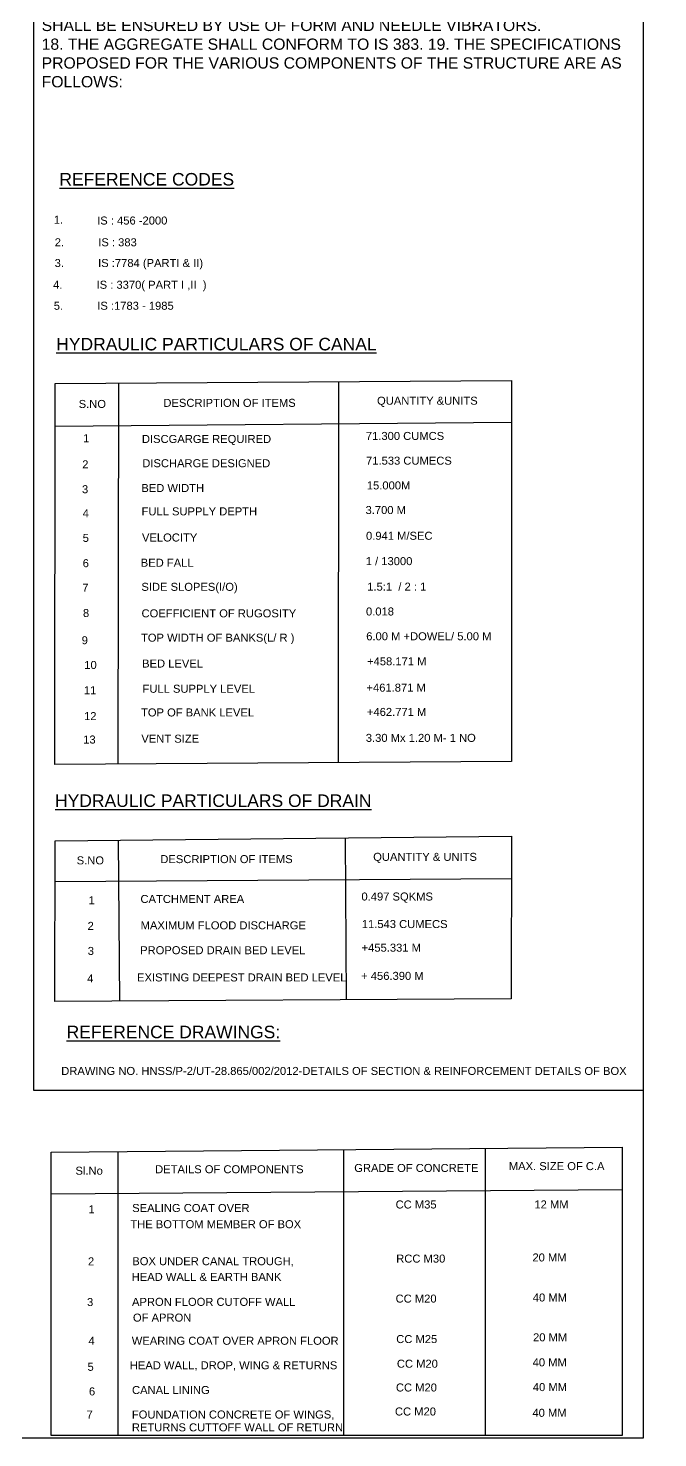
# Model space of a CAD drawing. Header units: millimetres. Extents: x 5124 to 5520663, y 2311 to 89140039.
# Drawn here: x 2815733 to 2828318, y 44533255 to 44561431 of the extents above; entities that cross this region are included whole.
import ezdxf

# ---------------------------------------------------------------- set-up
doc = ezdxf.new("R2010")
doc.units = ezdxf.units.MM
doc.header["$MEASUREMENT"] = 0
for name, color, linetype in [('DIMENSION', 7, 'Continuous'), ('DRAWING', 2, 'Continuous'), ('TEXT', 1, 'Continuous')]:
    doc.layers.add(name, color=color, linetype=linetype)
doc.styles.get("Standard").update_dxf_attribs({"font": 'arial.ttf', "height": 150})

msp = doc.modelspace()

# ---------------------------------------------------------------- linework, layer by layer
at = {"layer": 'DIMENSION', "color": 0}
msp.add_lwpolyline([(2828029.8, 44580420.2), (2744369.9, 44580420.2), (2744369.9, 44533255.4), (2828029.8, 44533255.4)], close=True, dxfattribs=at)
msp.add_lwpolyline([(2828029.8, 44540198.7), (2815845.2, 44540198.7), (2815845.2, 44580420.2)], dxfattribs=at)
at = {"layer": 'DRAWING', "color": 0}
for points in [[(2816270.3, 44554330.4), (2825396.5, 44554387.5), (2825396.5, 44546776.5), (2816265.8, 44546714.5), (2816270.3, 44554330.4)], [(2817537.2, 44554338.3), (2817526.3, 44546723.1)], [(2821934.2, 44546753), (2821940.1, 44554365.9)], [(2816269.8, 44553478.9), (2825396.5, 44553556.6)], [(2816273.3, 44545190), (2825397.1, 44545280), (2825388.1, 44542032.7), (2816266.5, 44541973.3), (2816273.3, 44545190)], [(2817534.3, 44545202.5), (2817555.2, 44541981.7)], [(2822070.8, 44545247.2), (2822091.8, 44542011.2)], [(2816271.6, 44544374.9), (2825394.7, 44544432.7)], [(2816190.2, 44538962.7), (2827602.8, 44539065.1), (2827602.8, 44533299.6), (2816190.8, 44533299.6), (2816190.2, 44538962.7)], [(2822036.8, 44539015.2), (2822036.8, 44533299.6)], [(2824870.3, 44539040.6), (2824870.3, 44533299.6)], [(2817528.2, 44538974.7), (2817528.2, 44533299.6)], [(2816190.3, 44538130.7), (2827602.8, 44538221.8)]]:
    msp.add_lwpolyline(points, dxfattribs=at)

# ---------------------------------------------------------------- texts
at = {"layer": 'DIMENSION', "color": 0, "insert": (2816002.4, 44579227.7), "char_height": 225, "width": 12308.433, "attachment_point": 1}
msp.add_mtext("1. ALL DIMENSIONS ARE IN MILLIMETERS AND THE LEVELS ARE IN METERS. \\P2. DO NOT SCALE THE DRAWING. ONLY FIGURED DIMENSIONS SHALL BE FOLLOWED. \\P3. 300 THICK S DE REVETMENT IS PROPOSED FOR THE BANKS BOTH ON JIG & D/S AS WELL AS R'S & US SIDES UPTO THE LENGTH WHERE M.F.L. TOUCHES THE GROUND LEVEL. \\P4. WINGS, RETURNS AND HEAD WALLS ARE DESIGNED AS PER TVA PROCEDURE TAKING SATURATED WEIGHT OF EARTH AS 2.1(' T/CUM AND ANGLE OF REPOSE IS 28 DEGREES. BACK FILLING SHALL BE DONE SIMULTANEOUSLY WITH RAISING OF THE WALLS WITH SOILS HAVING THE PROPERTIES AS ABOVE AND COMPACTED TO MAXIMUM DRY DENSITY AT O.M.C. AND SHALL BE DONE CONCURRENTLY WITH RAISING OF STRUCTURE. 5. WINGS, RE1URNS, HEAD WALLS, DROP WALL, TOE WALL AND FOUNDATION SHLL BE IN CCM20 GRADE USING 40MM MSA WILL GRADED. \\P6. THE BOX UNDER CANAL TROUGH, UNDER HEAD WALLS AND UNDER THE EARTH BANKS SHALL BE IN RCC M30 GRADE WITH 4OMM MSA WELL GRADED. THE SEALING COAT IN THE BARREL SHALL BE 40MM THICK WITH CCM35 GRADE WITH • 2MM MSA WELL GRADED. \\P7. LEVELING COURSE UNDER BOX SHALL BE OF CCM15 GRADE WITH 40MM MSA WELL GRADED. \\P8. 100MM THICK WEARING COAT OVER FLOOR CONCRETE SHALL BE IN CCM25 GRADE WITH 20MM MSA WELL GRADED. 9. THE CANAL LINING BOTH FOR BED AND SIDES SHALL BE 100MM THICK IN CCM20 GRADE USING 40MM MSA WELL GRADE FOR 30M ON EITHER SIDE OF STRUCTURE OR AS PER AGREEMENT CONDITIONS. \\P10. WEEP HOLES OF SIZE 100MM 0 WITH REVERSE FILTERS ON REAR SIDE ARE TO BE PROVIDED AT 1500MM CC BOTH WAYS AND STAGGERED IN WINGS, RETURNS AND HEAD WALLS ABOVE MEL. \\P11. THE BED ['ITCHING AND SIDE REVETMENT SHALL BE PROVIDED IN THE DRAIN AT THE EXIT AND ENTRANCE OF THE STRUCTURE AS SHOWN IN THE DRAWING. \\P12. IF THE STRATA MET WITH AT FOUNDATION LEVEL DURING EXECUTION IS DIFFERENT FROM WAHT IS CONSIDERED IN THE DESIGN AND NOT CAPABLE OF TAKING THE DESIGNED STRESSES (SHOWN IN THE STRESS TABLE). THE SECTION NEEDS TO BE CHANGED SUITABLY. THE FIELD OFFICERS SHALL INFORM THE SAME TO CDO AND OBTAIN APPROVAL. \\P13. A TAIL CHANNEL WITH A BED WIDTH OF 9.80M, SIDE SLOPES 1.5:1 AND HAVING A BED FALL OF 1 IN 3400 SHALL BE FORMED FOR SUITABLLE LENGTH TO MEET THE REQUIRED LEVEL OF VAGU COURSE. 14. THE CUTOFF WALLS SHALL BE IN CCM20 GRADE USING 40MM MSA WELL GARDED. THIS CUTOFF WALLS SHALL BE EXTENDED UPTO THE ENDS OF RETURN WALLS. 15. CLEAR COVER FOR REINFORCEMENT SHALL BE 40MM UNLESS OTHER WISE SPECIFIED IN THE DRAWING. \\P16. MATERIALS AND THE WORKMANSHIP OF CONCRETE SHALL CONFORM TO IS 456-2000. \\P17. CONCRE1E SHALL BE PREPARED IN THE MECHANICAL MIXERS OF CAPACITY NOT LESS THAN 200 LITERS. PROPOER COMPACTION OF CONCRETE SHALL BE ENSURED BY USE OF FORM AND NEEDLE VIBRATORS. \\P18. THE AGGREGATE SHALL CONFORM TO IS 383. 19. THE SPECIFICATIONS PROPOSED FOR THE VARIOUS COMPONENTS OF THE STRUCTURE ARE AS FOLLOWS: ", dxfattribs=at)
at = {"layer": 'TEXT', "color": 0}
for s, height, p in [('%%UREFERENCE CODES', 250, (2816356.9, 44558286.6)), ('1.', 160, (2816245.4, 44557522.5)), ('IS : 456 -2000', 160, (2817111.6, 44557506.4)), ('2.           IS : 383', 160, (2816264, 44557071.9)), ('3.           IS :7784 (PARTI & II)', 160, (2816261.5, 44556657.8)), ('4.           IS : 3370( PART I ,II  )', 160, (2816230.5, 44556222.6)), ('5.           IS :1783 - 1985', 160, (2816244.4, 44555803.1)), ('%%UHYDRAULIC PARTICULARS OF CANAL', 250, (2816294.1, 44554991.1)), ('S.NO', 160, (2816742, 44553840.5)), ('DESCRIPTION OF ITEMS', 160, (2818435.3, 44553862.3)), ('QUANTITY &UNITS', 160, (2822706.5, 44553905.1)), ('71.300 CUMCS', 160, (2822482.9, 44553201)), ('1', 160, (2816830.8, 44553155.8)), ('DISCGARGE REQUIRED', 160, (2818006.3, 44553140.3)), ('2', 160, (2816813.3, 44552633.3)), ('DISCHARGE DESIGNED', 160, (2818013.7, 44552655.4)), ('71.533 CUMECS', 160, (2822486.6, 44552706.8)), ('3', 160, (2816809, 44552135.9)), ('BED WIDTH', 160, (2817995.2, 44552160.2)), ('15.000M', 160, (2822501.9, 44552212)), ('4', 160, (2816822.5, 44551655.9)), ('FULL SUPPLY DEPTH', 160, (2817999, 44551693.2)), ('3.700 M', 160, (2822476.5, 44551719.9)), ('5', 160, (2816822.9, 44551162.9)), ('VELOCITY', 160, (2818007.9, 44551170.9)), ('0.941 M/SEC', 160, (2822485.8, 44551205.6)), ('6', 160, (2816823.1, 44550657.1)), ('BED FALL', 160, (2817983.5, 44550666.8)), ('1 / 13000', 160, (2822480.6, 44550698.3)), ('7', 160, (2816814.6, 44550168.4)), ('SIDE SLOPES(I/O)', 160, (2817995.9, 44550184.9)), ('1.5:1  / 2 : 1', 160, (2822509.9, 44550188.3)), ('8', 160, (2816828, 44549662.2)), ('COEFFICIENT OF RUGOSITY', 160, (2817999.1, 44549654.8)), ('0.018', 160, (2822485.7, 44549692.1)), ('9', 160, (2816802.3, 44549117.1)), ('TOP WIDTH OF BANKS(L/ R )', 160, (2817987.8, 44549168.6)), ('6.00 M +DOWEL/ 5.00 M', 160, (2822489.8, 44549196.6)), ('+458.171 M', 160, (2822506.8, 44548696.3)), ('10', 160, (2816854.7, 44548623.8)), ('BED LEVEL', 160, (2818010.4, 44548652.2)), ('FULL SUPPLY LEVEL', 160, (2818018.4, 44548147.7)), ('+461.871 M', 160, (2822494.7, 44548169.8)), ('11', 160, (2816845.9, 44548118.7)), ('12', 160, (2816850.3, 44547600.5)), ('TOP OF BANK LEVEL', 160, (2817988.4, 44547674.3)), ('+462.771 M', 160, (2822504.3, 44547684.5)), ('13', 160, (2816832.9, 44547132.9)), ('VENT SIZE', 160, (2817995.2, 44547149.7)), ('3.30 Mx 1.20 M- 1 NO', 160, (2822481.8, 44547165.8)), ('%%UHYDRAULIC PARTICULARS OF DRAIN', 250, (2816269.4, 44545865.3)), ('DESCRIPTION OF ITEMS', 160, (2818374.4, 44544742.5)), ('QUANTITY & UNITS', 160, (2822629.2, 44544787.9)), ('S.NO', 160, (2816702.8, 44544717.1)), ('1', 160, (2816939.9, 44543919.8)), ('CATCHMENT AREA', 160, (2817977.4, 44543945.5)), ('0.497 SQKMS', 160, (2822394.4, 44543994.6)), ('2', 160, (2816920.2, 44543407.8)), ('MAXIMUM FLOOD DISCHARGE', 160, (2817980.7, 44543418.8)), ('11.543 CUMECS', 160, (2822401.7, 44543444.3)), ('3', 160, (2816924.1, 44542907.5)), ('PROPOSED DRAIN BED LEVEL', 160, (2817971, 44542921.5)), ('+455.331 M', 160, (2822397.2, 44542972.2)), ('4', 160, (2816912.4, 44542357.7)), ('EXISTING DEEPEST DRAIN BED LEVEL', 160, (2817909.3, 44542377.5)), ('+ 456.390 M', 160, (2822388.9, 44542408.6)), ('%%UREFERENCE DRAWINGS:', 250, (2816501.3, 44541242.3)), ('DRAWING NO. HNSS/P-2/UT-28.865/002/2012-DETAILS OF SECTION & REINFORCEMENT DETAILS OF BOX', 160, (2816393.7, 44540508.3)), ('DETAILS OF COMPONENTS', 160, (2818269.8, 44538543.4)), ('GRADE OF CONCRETE', 160, (2822250.4, 44538569.3)), ('MAX. SIZE OF C.A', 160, (2825340.3, 44538606.1)), ('Sl.No', 160, (2816678.6, 44538514)), ('1', 160, (2816938.1, 44537743.1)), ('SEALING COAT OVER', 160, (2817811.8, 44537768.6)), ('CC M35', 160, (2823076.9, 44537839)), ('12 MM', 160, (2825851.7, 44537840.4)), ('THE BOTTOM MEMBER OF BOX', 160, (2817774.8, 44537445.1)), ('2', 160, (2816928.4, 44536702)), ('BOX UNDER CANAL TROUGH,', 160, (2817814.3, 44536705.7)), ('RCC M30', 160, (2823089.7, 44536757.6)), ('20 MM', 160, (2825811.9, 44536780.2)), ('HEAD WALL & EARTH BANK', 160, (2817802, 44536392.1)), ('3', 160, (2816909.5, 44535889.2)), ('APRON FLOOR CUTOFF WALL', 160, (2817808.7, 44535893.1)), ('CC M20', 160, (2823076.9, 44535957.8)), ('40 MM', 160, (2825819.9, 44535979.9)), ('OF APRON', 160, (2817827, 44535578)), ('20 MM', 160, (2825824.1, 44535183.8)), ('4', 160, (2816937.9, 44535114.2)), ('WEARING COAT OVER APRON FLOOR', 160, (2817803.7, 44535115.2)), ('CC M25', 160, (2823089.8, 44535149.1)), ('HEAD WALL, DROP, WING & RETURNS', 160, (2817764.2, 44534624.9)), ('CC M20', 160, (2823102.7, 44534656.4)), ('40 MM', 160, (2825816.2, 44534683.5)), ('5', 160, (2816918.9, 44534594.4)), ('6', 160, (2816947.3, 44534102.9)), ('CANAL LINING', 160, (2817809.1, 44534130.3)), ('CC M20', 160, (2823083.5, 44534181.2)), ('40 MM', 160, (2825820.2, 44534189.5)), ('7', 160, (2816900, 44533639.8)), ('FOUNDATION CONCRETE OF WINGS,', 160, (2817805.8, 44533641.1)), ('CC M20', 160, (2823064.3, 44533701.3)), ('40 MM', 160, (2825812.3, 44533675.6)), ('RETURNS CUTTOFF WALL OF RETURN', 160, (2817805.8, 44533384.1))]:
    msp.add_text(s, height=height, dxfattribs=at).set_placement(p)

doc.saveas('drawing.dxf')
